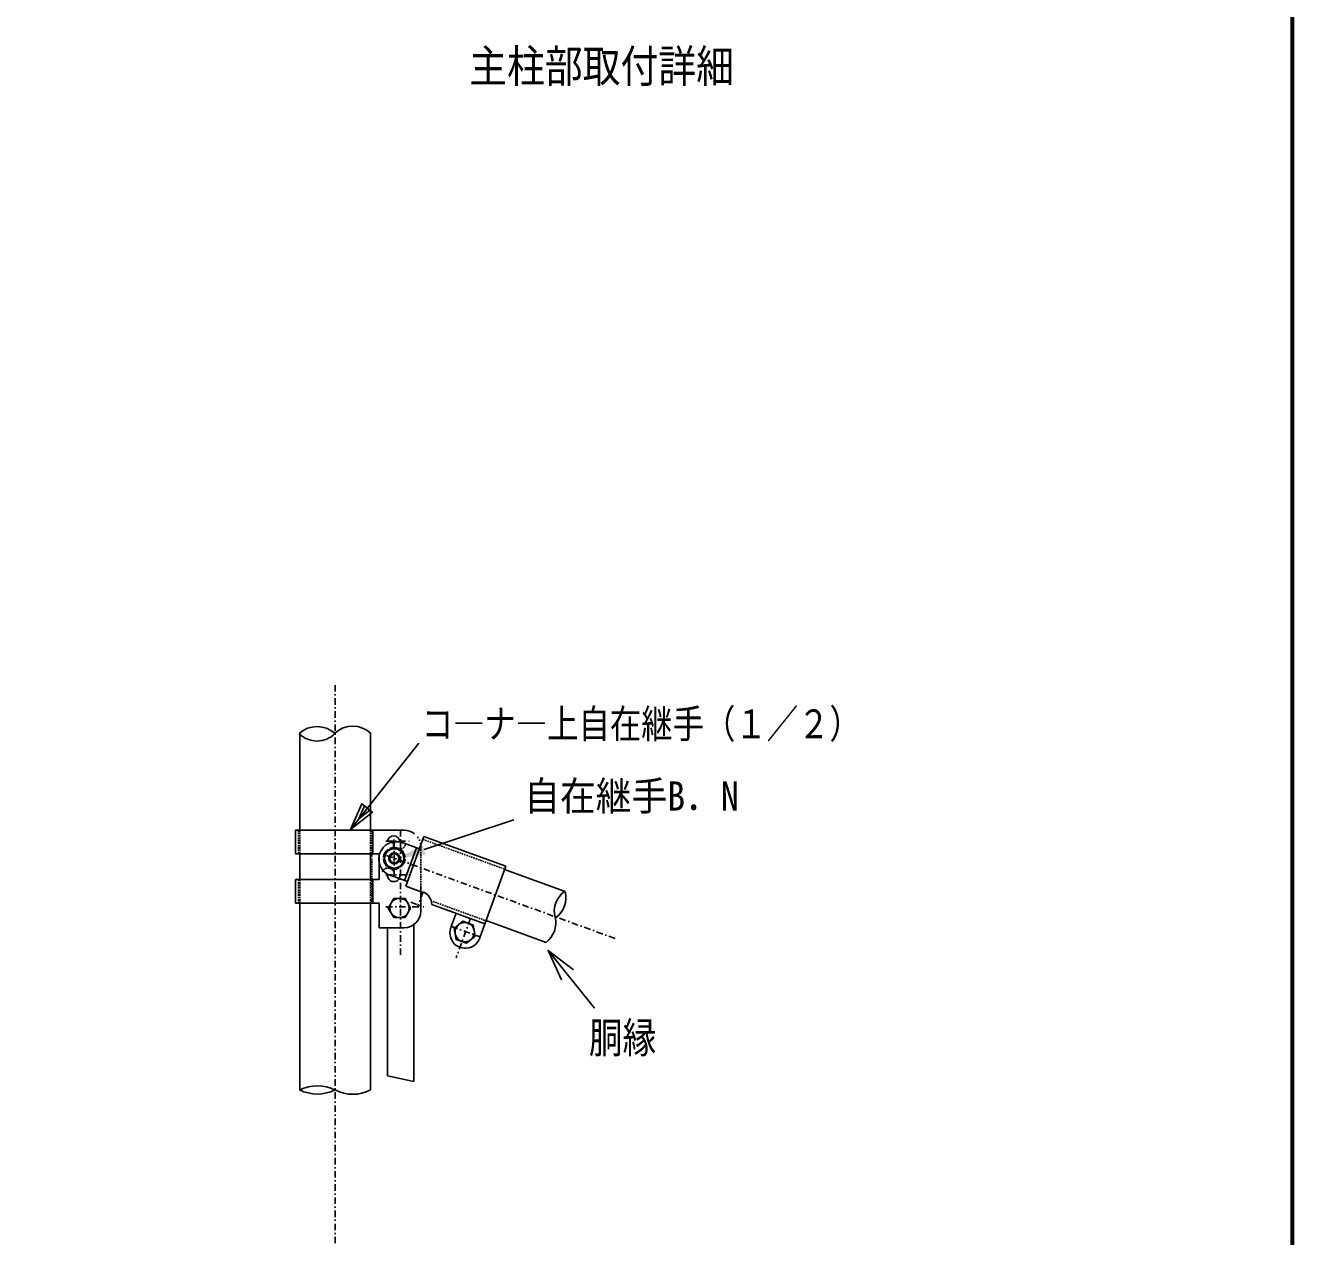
# Model space of a CAD drawing. Units: millimetres, scale not verified. Extents: x -4425 to 4425, y -3150 to 3150.
# Drawn here: x 2250 to 4200, y -792 to 1071 of the extents above; entities that cross this region are included whole.
import ezdxf
from ezdxf.enums import TextEntityAlignment as Align

# ---------------------------------------------------------------- set-up
doc = ezdxf.new("R2010")
doc.units = ezdxf.units.MM
doc.header["$LTSCALE"] = 20
for name, pattern in [('USER1', [1.01, 0.5, -0.25, 0.01, -0.25]), ('USER2', [0.1875, 0.125, -0.0625]), ('USER3', [0.26, 0.01, -0.25])]:
    doc.linetypes.add(name, pattern=pattern)
for name, color, linetype, lineweight in [('0-1_2', 7, 'Continuous', 25), ('0-2_1', 7, 'Continuous', 25), ('0-3_0', 7, 'Continuous', 25), ('0-A_DWGBRD-SMEC0', 2, 'Continuous', 25), ('0-E_WAKU', 7, 'Continuous', 25)]:
    doc.layers.add(name, color=color, linetype=linetype, lineweight=lineweight)
doc.styles.add('ＭＳ ゴシック', font='')
doc.styles.get('ＭＳ ゴシック').set_extended_font_data('MS Gothic')

# ---------------------------------------------------------------- blocks, each defined once
blk = doc.blocks.new('C16')
at = {"layer": '0-2_1', "color": 4}
blk.add_line((146499.1, 59687.7), (148602.2, 62344.9), dxfattribs=at)
blk.add_lwpolyline([(147185.1, 60216.1), (146499.1, 59687.7), (146855.8, 60476.7)], close=True, dxfattribs=at)
blk.add_lwpolyline([(147102.7, 60281.2), (146759.8, 60017.1), (146938.1, 60411.6)], dxfattribs=at)
blk = doc.blocks.new('C17')
at = {"layer": '0-2_1', "color": 4}
blk.add_line((152577.7, 55968.4), (154000.7, 54189.7), dxfattribs=at)
blk.add_lwpolyline([(152990, 55068.9), (152577.7, 55968.4), (153364.9, 55368.7)], dxfattribs=at)

msp = doc.modelspace()

# ---------------------------------------------------------------- linework, layer by layer
at = {"layer": '0-1_2', "color": 2}
msp.add_line((2928.71, -340.43), (2941.84, -329.41), dxfattribs=at)
at = {"layer": '0-1_2'}
msp.add_lwpolyline([(2833.64, -215.88), (2830.67, -199), (2814.56, -193.13), (2801.43, -204.15), (2804.4, -221.04), (2820.51, -226.9)], close=True, dxfattribs=at)
msp.add_lwpolyline([(2833.64, -215.88), (2830.67, -199), (2814.56, -193.13), (2801.43, -204.15), (2804.4, -221.04), (2820.51, -226.9)], close=True, dxfattribs=at)
at = {"layer": '0-1_2', "color": 2}
for points in [[(2842.65, -286.34), (2834.08, -271.49), (2816.93, -271.49), (2808.36, -286.34), (2816.93, -301.18), (2834.08, -301.18)], [(2941.84, -329.41), (2938.87, -312.52), (2922.76, -306.66), (2909.63, -317.68), (2912.6, -334.56), (2928.71, -340.43)]]:
    msp.add_lwpolyline(points, close=True, dxfattribs=at)
at = {"layer": '0-1_2'}
for radius in [14.85, 14.85, 6.86]:
    msp.add_circle((2817.53, -210.02), radius, dxfattribs=at)
at = {"layer": '0-1_2', "color": 4}
msp.add_circle((2817.53, -210.02), 8.57, dxfattribs=at)
at = {"layer": '0-1_2', "color": 2}
for centre in [(2825.51, -286.34), (2925.73, -323.54)]:
    msp.add_circle(centre, 14.85, dxfattribs=at)
at = {"layer": '0-2_1', "color": 4, "linetype": 'USER1'}
for p, q in [((2726.61, 56.49), (2726.61, -1384.28)), ((2827.23, -166.64), (2827.23, -361.63)), ((2827.23, -166.64), (2827.23, -361.63)), ((2804.75, -183.79), (2843.73, -183.79)), ((2804.75, -183.79), (2843.73, -183.79)), ((2817.3, -184.67), (2817.3, -234.67)), ((2817.3, -184.67), (2817.3, -234.67)), ((2805.79, -205.45), (3161.44, -334.9)), ((2804.75, -235.22), (2843.73, -235.22)), ((2804.75, -235.22), (2843.73, -235.22)), ((2861.67, -261.49), (2853.34, -284.36)), ((2861.67, -261.49), (2853.34, -284.36)), ((2804.75, -284.5), (2858.31, -284.5)), ((2804.75, -284.5), (2858.31, -284.5)), ((2842.92, -277.45), (2863.06, -284.78)), ((2842.92, -277.45), (2863.06, -284.78)), ((2934.53, -302.51), (2912.53, -362.97)), ((2934.53, -302.51), (2912.53, -362.97)), ((2905.23, -314.65), (2949.36, -330.71)), ((2905.23, -314.65), (2949.36, -330.71))]:
    msp.add_line(p, q, dxfattribs=at)
at = {"layer": '0-2_1'}
for p, q in [((2672.18, -17.22), (2672.18, -166.61)), ((2672.18, -17.22), (2672.18, -166.61)), ((2781.04, -17.22), (2781.04, -166.61)), ((2781.04, -17.22), (2781.04, -166.61)), ((2665.45, -166.61), (2832.68, -166.61)), ((2665.45, -166.61), (2665.45, -203.07)), ((2665.45, -166.61), (2832.68, -166.61)), ((2665.45, -166.61), (2665.45, -203.07)), ((2784.47, -166.61), (2784.47, -203.04)), ((2784.47, -166.61), (2784.47, -203.04)), ((2830.95, -186.13), (2856.12, -195.3)), ((2830.95, -186.13), (2856.12, -195.3)), ((2851.49, -193.61), (2833.16, -243.95)), ((2851.49, -193.61), (2833.16, -243.95)), ((2863.08, -176.17), (2835.13, -252.95)), ((2863.08, -176.17), (2835.13, -252.95)), ((2863.08, -176.17), (2988.93, -221.97)), ((2863.08, -176.17), (2988.93, -221.97)), ((2665.54, -203.04), (2794.11, -203.04)), ((2665.54, -203.04), (2794.11, -203.04)), ((2672.18, -203.04), (2672.18, -206.26)), ((2672.18, -203.04), (2672.18, -242.69)), ((2672.18, -203.04), (2672.18, -206.26)), ((2672.18, -203.04), (2672.18, -242.69)), ((2781.04, -203.04), (2781.04, -206.26)), ((2781.04, -203.04), (2781.04, -242.69)), ((2781.04, -203.04), (2781.04, -206.26)), ((2781.04, -203.04), (2781.04, -242.69)), ((2794.11, -203.04), (2794.11, -242.69)), ((2794.11, -203.04), (2794.11, -242.69)), ((2988.93, -221.97), (2949.35, -330.71)), ((2988.93, -221.97), (2949.35, -330.71)), ((2987.11, -226.98), (3079.95, -260.77)), ((2987.11, -226.98), (3079.95, -260.77)), ((2665.54, -242.69), (2787.68, -242.69)), ((2665.54, -242.69), (2794.11, -242.69)), ((2665.54, -242.69), (2665.54, -279.11)), ((2665.54, -242.69), (2787.68, -242.69)), ((2665.54, -242.69), (2794.11, -242.69)), ((2665.54, -242.69), (2665.54, -279.11)), ((2784.47, -242.69), (2784.47, -279.11)), ((2784.47, -242.69), (2784.47, -279.11)), ((2812.62, -236.48), (2837.79, -245.64)), ((2812.62, -236.48), (2837.79, -245.64)), ((2835.13, -252.95), (2861.31, -262.48)), ((2835.13, -252.95), (2861.31, -262.48)), ((2858.31, -252.15), (2858.31, -290.93)), ((2858.31, -252.15), (2858.31, -290.93)), ((2665.54, -279.11), (2794.11, -279.11)), ((2665.54, -279.11), (2794.11, -279.11)), ((2672.18, -279.11), (2672.18, -282.33)), ((2672.18, -279.11), (2672.18, -566.19)), ((2672.18, -279.11), (2672.18, -282.33)), ((2672.18, -279.11), (2672.18, -566.19)), ((2781.04, -279.11), (2781.04, -282.33)), ((2781.04, -279.11), (2781.04, -565.9)), ((2781.04, -279.11), (2781.04, -282.33)), ((2781.04, -279.11), (2781.04, -565.9)), ((2794.11, -279.11), (2794.11, -316.61)), ((2794.11, -279.11), (2794.11, -316.61)), ((2875.15, -280.9), (2956.68, -310.57)), ((2875.15, -280.9), (2956.68, -310.57)), ((2847.59, -311.82), (2847.59, -553.1)), ((2847.59, -311.82), (2847.59, -553.1)), ((2912.38, -294.45), (2905.05, -314.59)), ((2912.38, -294.45), (2905.05, -314.59)), ((2958.53, -305.51), (3050.99, -339.17)), ((2958.53, -305.51), (3050.99, -339.17)), ((2794.11, -316.61), (2832.68, -316.61)), ((2794.11, -316.61), (2832.68, -316.61)), ((2806.88, -316.61), (2806.88, -544.37)), ((2806.88, -316.61), (2806.88, -544.37)), ((2806.88, -544.37), (2847.59, -553.1)), ((2806.88, -544.37), (2847.59, -553.1))]:
    msp.add_line(p, q, dxfattribs=at)
at = {"layer": '0-2_1', "color": 4, "linetype": 'USER2'}
for p, q in [((2670.47, -166.61), (2670.47, -203.04)), ((2670.47, -166.61), (2670.47, -203.04)), ((2672.18, -166.61), (2672.18, -203.04)), ((2672.18, -166.61), (2672.18, -203.04)), ((2781.04, -166.61), (2781.04, -203.04)), ((2782.75, -166.61), (2782.75, -208.4)), ((2782.75, -166.61), (2782.75, -208.4)), ((2858.31, -192.36), (2858.31, -252.15)), ((2858.31, -192.36), (2858.31, -252.15)), ((2861.39, -180.8), (2987.25, -226.6)), ((2861.39, -180.8), (2987.25, -226.6)), ((2782.75, -210.54), (2782.76, -279.11)), ((2670.47, -242.69), (2670.47, -279.11)), ((2670.47, -242.69), (2670.47, -279.11)), ((2672.18, -242.69), (2672.18, -279.11)), ((2672.18, -242.69), (2672.18, -279.11)), ((2781.04, -242.69), (2781.04, -279.11)), ((2876.84, -276.27), (2958.37, -305.94)), ((2876.84, -276.27), (2958.37, -305.94))]:
    msp.add_line(p, q, dxfattribs=at)
at = {"layer": '0-2_1'}
for centre, radius, start, end in [((2698.78, -48.82), 41.4, 48.08123, 131.88483), ((2698.78, -48.82), 41.4, 48.08123, 131.88483), ((2698.64, 8.65), 38.28, 224.85181, 315.84793), ((2698.64, 8.65), 38.28, 224.85181, 315.84793), ((2753.56, -46.65), 39.95, 45.81485, 133.44963), ((2753.56, -46.65), 39.95, 45.81485, 133.44963), ((2832.59, -192.36), 25.71, 51.3178, 90.00014), ((2832.59, -192.36), 25.71, 51.3178, 90.00014), ((2820.57, -211.15), 26.79, 67.43705, 252.56328), ((2820.57, -211.15), 26.79, 67.43705, 252.56328), ((2816.6, -185.11), 9.64, 7.87286, 172.12701), ((2817.44, -209.74), 16.61, 63.37547, 116.62454), ((2817.44, -209.74), 16.61, 63.37547, 116.62454), ((2817.44, -209.74), 16.61, 123.3755, 176.62463), ((2817.44, -209.74), 16.61, 123.3755, 176.62463), ((2817.44, -209.74), 16.61, 183.37537, 236.62476), ((2817.44, -209.74), 16.61, 183.37537, 236.62476), ((2817.44, -209.74), 16.61, 3.37538, 56.6245), ((2817.44, -209.74), 16.61, 3.37538, 56.6245), ((2817.44, -209.74), 16.61, 303.37524, 356.62451), ((2817.44, -209.74), 16.61, 303.37524, 356.62451), ((2817.44, -209.74), 16.61, 243.37546, 296.62454), ((2817.44, -209.74), 16.61, 243.37546, 296.62454), ((2816.6, -236.16), 9.64, 174.39186, 5.60812), ((2853.73, -281.39), 21.43, 1.31163, 68.25038), ((2853.73, -281.39), 21.43, 1.31163, 68.25038), ((3100.26, -291.19), 36.84, 124.02238, 194.36546), ((3100.26, -291.19), 36.84, 124.02238, 194.36546), ((3044.53, -270.91), 36.84, 305.63519, 15.97727), ((3044.53, -270.91), 36.84, 305.63519, 15.97727), ((2832.59, -290.93), 25.71, 270, 0), ((2832.59, -290.93), 25.71, 270, 0), ((3028.07, -309.25), 37.7, 307.46377, 13.6022), ((3028.07, -309.25), 37.7, 307.46377, 13.6022), ((2926.59, -324.62), 23.57, 154.96872, 345.03104), ((2926.59, -324.62), 23.57, 154.96872, 345.03104), ((2698.95, -621.35), 61.54, 63.27, 115.83704), ((2698.95, -621.35), 61.54, 63.27, 115.83704), ((2699.27, -509.39), 62.93, 244.01971, 295.9826), ((2699.27, -509.39), 62.93, 244.01971, 295.9826), ((2753.78, -515.09), 57.66, 241.91358, 298.0845), ((2753.78, -515.09), 57.66, 241.91358, 298.0845)]:
    msp.add_arc(centre, radius, start, end, dxfattribs=at)
at = {"layer": '0-2_1', "color": 4, "linetype": 'USER3'}
for centre, radius, start, end in [((2832.59, -192.36), 25.71, 0, 51.3178), ((2832.59, -192.36), 25.71, 0, 51.3178), ((2825.17, -186.58), 9.64, 152.12585, 347.87332), ((2807.71, -234.55), 9.64, 345.60886, 154.39221)]:
    msp.add_arc(centre, radius, start, end, dxfattribs=at)
at = {"layer": '0-2_1', "color": 4, "linetype": 'USER2'}
for centre, start, end in [((2825.17, -186.58), 152.12585, 347.87332), ((2807.71, -234.55), 345.60886, 154.39221)]:
    msp.add_arc(centre, 9.64, start, end, dxfattribs=at)
at = {"layer": '0-A_DWGBRD-SMEC0'}
msp.add_line((2863.36, -196.62), (3001.38, -150.57), dxfattribs=at)
msp.add_solid([(2865.74, -203.74), (2820.68, -210.87), (2860.99, -189.51)], dxfattribs=at)
at = {"layer": '0-E_WAKU'}
msp.add_lwpolyline([(-4050, 2925), (4200, 2925), (4200, -2925), (-4050, -2925)], close=True, dxfattribs=at)
for points in [[(4198, 2923), (4198, -2923), (-4048, -2923)], [(4196, 2921), (4196, -2921), (-4046, -2921)]]:
    msp.add_lwpolyline(points, dxfattribs=at)

# ---------------------------------------------------------------- block references
at = {"layer": '0-3_0', "xscale": 0.05, "yscale": 0.05}
for name in ['C16', 'C17']:
    msp.add_blockref(name, (-4575, -3150), dxfattribs=at)

# ---------------------------------------------------------------- texts
at = {"layer": '0-2_1', "color": 4, "style": 'ＭＳ ゴシック'}
for s, height, width, p in [('主柱部取付詳細', 50.15, 0.85, (2932.67, 968.03)), ('コ―ナ―上自在継手（１／２）', 44.2, 0.8, (2859.74, -38.48)), ('自在継手B．N', 44.8, 0.9, (3017.14, -149.96)), ('胴縁', 47.36, 0.8, (3116.77, -523.57))]:
    msp.add_text(s, height=height, dxfattribs=dict(at, width=width)).set_placement(p, align=Align.BOTTOM_LEFT)

doc.saveas('drawing.dxf')
